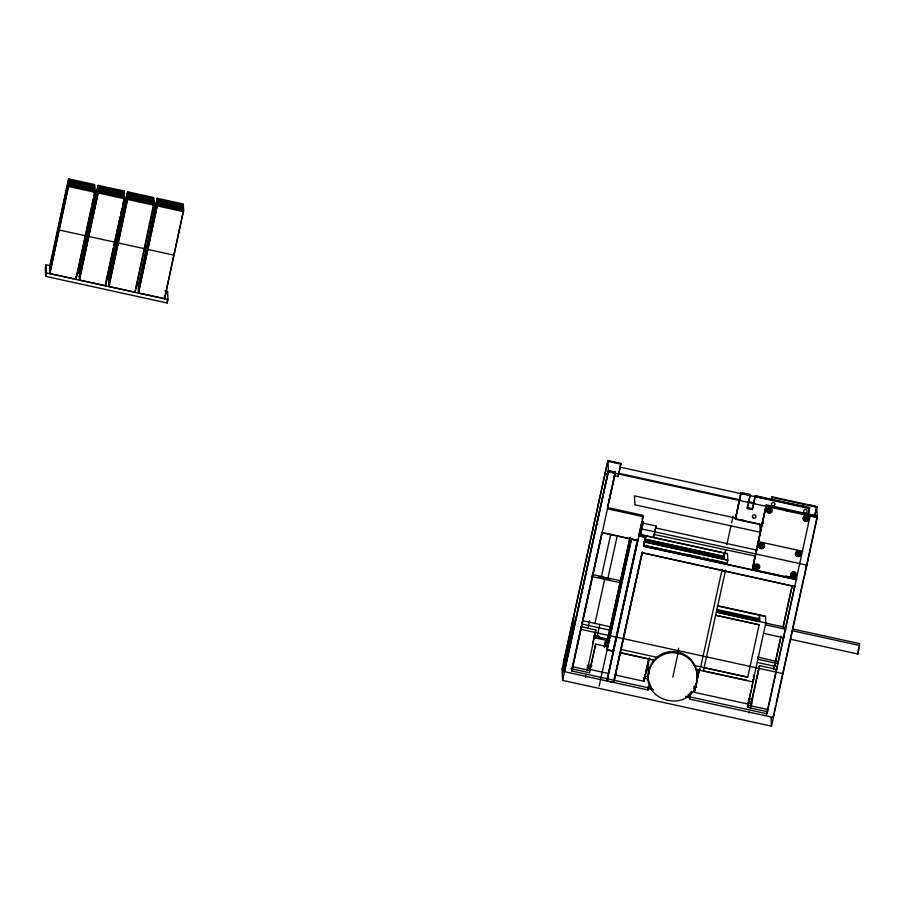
<?xml version="1.0" encoding="UTF-8"?>
<svg xmlns="http://www.w3.org/2000/svg" width="905" height="905" viewBox="0 0 905 905"><rect width="100%" height="100%" fill="white"/><g stroke="black" fill="none" stroke-linecap="round" stroke-linejoin="round"><path stroke-width="1.36" d="M749.091 712.948L749.431 712.246M750.415 708.253L759.521 665.616L776.818 669.406M771.727 717.903L772.056 717.201M608.036 673.411L590.083 669.474L595.648 644.156L606.916 646.623M620.253 466.867L618.997 472.693M595.648 644.156L590.083 669.474M639.021 534.55L641.928 521.552M642.663 524.866L642.991 523.135L656.046 525.997L654.915 531.495M754.849 569.256L752.462 568.736L755.234 555.817M654.541 532.988L654.179 534.47L755.223 556.066M762.598 521.88L762.157 523.916L762.61 521.857M762.949 523.497L763.288 522.004L763.107 522.898M695.719 685.402L694.35 692.325L748.22 704.124L749.578 697.201M585.773 675.458L585.501 677.483L585.897 676.069M648.342 675.605L649.586 669.338A24.503 24.469 -3 0 1 674.383 652.777L680.662 654.021A24.503 24.469 -3 0 1 697.246 678.784C694.18 715.583 637.392 702.868 649.519 668.128A24.503 24.469 -3 0 1 674.316 651.555L680.594 652.799A24.503 24.469 -3 0 1 697.178 677.562L696.465 681.182M640.763 532.921L640.344 535.183L641.283 531.201M654.077 534.697L653.749 536.427L654.722 532.231M649.157 657.992L643.953 681.273L614.948 674.915M699.565 669.033L694.35 692.325L696.579 682.189M586.859 670.017L587.356 667.596M750.403 706.16L759.521 665.616M642.426 525.986L643.342 521.518L642.889 523.26M756.207 551.858L758.56 540.975L758.594 541.631L802.758 551.303M762.994 523.35L763.209 522.366M642.607 525.251L641.475 530.477M655.096 530.534L655.616 527.954L756.557 550.07L756.342 550.907M756.037 552.661L757.044 547.853L756.433 550.342M749.804 696.16L750.969 690.787M806.694 565.071L806.276 567.197L806.706 565.365M642.245 526.936L641.86 528.724L640.502 528.69L806.887 565.161M646.453 669.033L643.953 681.273L648.953 658.489M756.173 552.197L755.551 555.037M50.103 265.731L46.008 264.826L45.25 268.253L45.68 276.353L167.244 302.994L168.002 299.578L167.572 291.467L164.834 290.867M45.68 276.353L46.427 272.937L46.008 264.826M68.542 178.851L68.622 180.253L94.731 185.978L94.652 184.575L68.542 178.851L49.515 267.167M68.622 180.253L49.594 268.751M94.81 187.561L94.742 186.159L68.633 180.434L49.685 270.335M68.712 182.018L49.764 271.919M93.792 196.34L94.912 189.326L68.803 183.602L49.843 273.502L75.952 279.226L95.07 192.313L94.991 190.91L68.882 185.186L49.843 273.502M91.405 207.211L75.952 279.226M91.948 204.519L93.158 198.998M98.079 185.321L79.052 273.638L98.079 185.321L124.189 191.046L123.668 195.39M124.347 194.032L124.279 192.629L98.17 186.905L79.21 276.806L98.249 188.489M98.328 190.073L98.407 191.475L124.517 197.2L124.438 195.797L98.328 190.073L79.301 278.389M98.407 191.475L79.38 279.973L105.489 285.697L124.596 198.783L124.528 197.381L98.419 191.656L79.38 279.973M123.589 193.806L124.189 191.046M105.41 284.113L120.275 216.51M120.874 213.75L122.085 208.229M124.211 198.58L122.695 205.48L124.223 198.738M115.274 239.474L118.555 224.542M119.155 221.827L120.342 216.397M120.942 213.682L122.141 208.241M127.616 191.792L108.577 280.109L127.616 191.792L153.726 197.516L153.805 198.919L127.696 193.195M127.696 193.376L108.668 281.693L127.696 193.376L153.805 199.1L153.273 203.263M108.747 283.276L127.786 194.96L108.838 284.86M135.026 292.168L153.974 202.268L127.865 196.543L108.917 286.444L135.026 292.168L154.133 205.254L154.065 203.851L127.956 198.127L108.917 286.444M153.284 203.444L153.895 200.684L127.775 194.779M153.364 204.847L153.895 200.684M153.375 205.028L153.974 202.268M157.153 198.263L157.221 199.666L183.33 205.39L183.263 203.987L157.153 198.263L138.114 286.58M157.221 199.666L138.205 288.163M183.421 206.974L183.342 205.571L157.232 199.847L138.284 289.747M157.323 201.43L138.363 291.331L157.402 203.014L183.511 208.738L183.591 210.141L164.563 298.639L138.454 292.915L157.493 204.609L183.591 210.322L164.563 298.639M138.454 292.915L157.493 204.609M167.063 293.752L167.572 291.467M771.049 500.476L771.875 496.732L816.717 506.562L817.339 517.196L771.49 726.149L562.627 680.379L562.028 669.18L607.889 460.588L620.909 463.439L618.228 476.528L614.314 475.668M563.962 660.854L607.911 460.95L614.767 462.455M568.057 648.704L573.872 622.267M564.471 670.367L608.42 470.464L615.287 472.342L607.775 506.529M564.482 670.729L608.432 470.838L615.287 472.342M562.627 680.379L608.465 471.426L615.343 473.292M571.621 670.492L573.747 660.831M574.347 658.082L575.569 652.562M576.168 649.801L601.033 536.722M601.339 535.353L601.916 532.694M607.719 506.302L608.262 503.825M608.556 502.501L611.757 487.931M612.346 485.284L613.794 478.666M614.088 477.342L615.264 471.969M571.643 670.865L602.176 531.993M564.946 668.195L564.777 665.039L564.539 671.691L648.003 689.983L648.489 687.811L571.87 671.024L615.321 472.93M618.794 473.089L618.228 476.528M620.31 466.199L620.909 463.439M587.945 628.636L589.664 620.819M601.259 577.435L610.592 534.991M594.97 623.432L604.664 579.336L604.597 578.159L599.099 576.666L603.149 577.266M607.787 578.861L617.12 536.416M589.551 670.526L590.026 668.354L587.356 667.766M599.823 624.405L597.243 636.136L594.653 635.808M590.026 668.354L589.664 672.766L570.976 668.671M604.269 646.962L606.067 638.749L599.223 637.244M604.653 647.132L606.067 638.749M629.914 537.887L606.746 643.263L607.097 649.982L613.002 651.272L636.6 543.6M607.832 646.272L607.504 640.118L630.072 537.525M607.674 643.195L610.513 630.299L582.017 624.054M599.144 686.16L631.464 539.165L636.973 540.376M606.95 679.678L637.787 539.425M642.199 519.368L642.788 516.687M607.3 679.259L637.833 540.387L602.21 532.581L637.855 540.738L637.81 539.799M643.15 516.653L607.515 508.836L607.447 507.547L643.082 515.352L643.15 516.653L607.017 681.001L613.873 682.506L642.301 552.763L794.997 586.587L642.301 552.763M614.11 679.802L626.249 624.597M626.848 621.837L628.07 616.316M628.67 613.556L642.018 552.831M643.84 544.55L645.661 536.269L638.817 534.765M614.133 680.164L642.346 551.812M643.862 544.923L645.661 536.269M796.502 579.743L643.828 546.292L645.717 537.231L638.862 535.726M647.89 676.601L647.482 680.13L647.89 676.601L645.163 676.001M648.003 689.983L648.41 686.442L651.034 687.019M672.788 677.189L678.603 650.752L678.467 648.229M773.311 715.798L773.402 717.461L689.938 699.169L690.334 695.64L687.721 695.063M689.938 699.169L690.334 695.64M722.699 559.256L724.057 553.091L639.745 534.617M723.378 557.921L644.575 540.308M723.378 558.102L644.586 540.489M697.144 679.666L699.361 669.53M723.525 559.177L723.367 556.19L644.496 538.905M724.158 556.733L725.652 549.969M726.839 544.561L731.002 525.613M731.602 522.909L733.095 516.144M722.145 569.392L700.764 666.646M723.695 562.344L723.638 562.955L643.41 545.364M808.414 513.983L809.545 507.592L755.2 495.68L752.338 508.678L747.281 507.569L750.143 494.571L741.025 492.569L735.437 519.198L762.564 525.149M735.437 519.198L741.025 492.569M703.434 670.809L725.572 570.139M726.919 564.369L727.801 560.003L644.145 541.665M738.751 519.436L735.414 518.712L741.048 493.067L750.188 495.567L747.326 508.565L752.394 509.673L755.256 496.675L765.042 498.587L755.2 495.68M755.03 555.885L752.496 569.392L796.649 579.064M756.184 550.602L766.264 504.786L817.26 515.929L806.864 564.799M752.349 570.071L766.264 504.786M771.365 499.911L771.875 496.732M693.977 665.424L747.722 677.2L759.171 624.778L715.651 615.242L759.171 624.778M767.825 711.805L747.802 707.416L748.152 703.004L752.168 703.875M695.413 669.327L752.87 681.918L765.845 622.934L765.483 616.215L717.439 605.694M747.802 707.416L748.152 703.004M756.795 678.399L759.51 666.08M803.188 506.891L803.697 503.712M773.82 668.987L781.038 636.158M783.153 626.532L792.158 585.58M799.058 554.188L799.658 551.462M773.843 669.361L781.004 636.758M783.176 626.894L792.18 585.954M799.081 554.561L799.681 551.824M808.086 514.221L809.545 507.592M808.097 514.787L809.568 508.09L765.03 498.327M766.478 714.667L794.771 585.988M690.413 696.997L767.033 713.785L810.416 514.459L810.45 515.183L766.297 505.499L758.548 540.749L758.514 540.025M814.896 514.843L816.717 506.562M814.636 516.891L816.74 506.924L809.862 505.058M773.334 716.172L773.798 713.626M774.114 712.654L775.585 705.934M776.173 703.253L782.949 671.985L783.017 673.275M783.278 670.978L803.81 577.571M806.513 565.252L804.16 577.119M858.845 647.301L857.883 654.021L790.993 639.36M857.883 654.021L859.648 643.659L792.757 628.998M654.609 532.83L654.903 531.382M646.69 667.935L647.177 665.763M697.099 678.976L699.079 670.232M755.833 553.159L756.139 551.631M641.113 532.083L641.555 529.968M647.414 664.677L648.093 661.691M756.026 552.322L756.195 551.552M755.664 554.346L754.646 558.804M751.682 687.529L752.36 684.542M592.537 643.772L593.748 638.466M755.494 555.116L755.155 556.53M594.246 636.328L594.755 634.201M587.402 669.858L595.92 630.05L581.236 626.633M641.045 532.242L640.74 533.464M655.695 527.332L656.046 525.997M752.949 682.031L753.786 678.807L748.22 704.124M647.833 663.41L648.466 660.786M649.394 658.421L647.901 664.632L648.783 673.467M594.992 633.217L595.875 629.846M693.671 688.411L695.934 683.829M688.886 694.361L691.42 691.488M743.107 493.519L750.143 494.571M747.27 508.203L751.455 508.983M759.781 524.052L744.498 520.839M741.399 519.877L743.74 520.375M593.997 635.819C600.988 635.638 600.117 639.62 593.691 637.188M743.752 520.692L740.279 519.855M604.597 578.159L610.072 579.064L605.988 577.888M98.159 186.724L124.268 192.448M68.701 181.837L94.821 187.742L94.901 189.145L68.791 183.421M98.238 188.308L124.358 194.213L124.438 195.616L98.328 189.892M157.312 201.249L183.432 207.155L183.5 208.557L157.391 202.833M127.854 196.362L153.963 202.087M68.871 185.005L94.98 190.729M127.944 197.946L154.054 203.67M157.481 204.417L183.591 210.141M68.961 186.588L95.07 192.313M98.487 193.059L124.596 198.783M128.024 199.53L154.133 205.254M157.561 206.001L183.67 211.725M106.1 277.993L108.838 278.593M136.157 284.577L138.884 285.177M46.427 272.937L168.002 299.578M607.934 461.267L620.954 464.129M771.908 497.422L816.751 507.241M741.071 493.564L750.188 495.567M755.256 496.675L809.602 508.576M619.54 467.014L742.247 493.904M749.136 495.408L754.657 496.619M810.428 514.798L817.283 516.291M618.194 473.145L739.521 499.73M747.802 501.551L754.691 503.056M810.484 515.692L817.351 517.558L608.488 471.788L607.889 460.588M607.922 473.96L605.185 473.349L607.809 474.243M762.383 522.83L763.073 523.09M736.557 518.282L634.416 495.827L634.891 504.798L760.211 532.264L759.804 524.549M640.74 534.561L727.462 553.566L727.812 560.274L643.851 541.88M645.684 536.642L638.828 535.138L638.885 536.077L645.717 537.231M644.428 539.233L696.103 550.557M698.818 551.156L721.941 556.213M686.986 554.301L692.416 555.489M695.142 556.089L700.583 557.276M703.298 557.876L708.739 559.064M711.454 559.663L722.337 562.05M785.608 575.999L791.106 577.198M793.866 577.797L796.615 578.408M644.756 545.387L700.504 557.604M703.23 558.204L708.672 559.392M711.387 559.991L727.054 563.419M796.479 579.381L643.828 546.292M604.551 577.198L592.323 574.517L592.436 576.655L620.061 582.707M607.255 577.797L620.796 580.761M717.439 605.965L765.494 616.497M716.692 609.382L758.842 618.624L759.6 615.208L759.929 621.362L716.409 611.825L765.845 622.934M716.76 610.784L758.922 620.027M716.771 610.977L758.933 620.208M718.208 612.674L757.643 621.316M765.347 622.991L785.913 627.493M765.449 624.857L786.015 629.36M792.859 630.864L859.75 645.525M763.582 633.353L784.149 637.867M757.723 657.019L778.357 661.894M582.741 620.751L610.366 626.803M757.428 659.168L777.271 663.523M757.609 662.528L777.452 666.872M581.021 629.371L783.04 673.637M606.112 639.518L598.239 637.595M607.504 640.118L609.868 640.638M593.816 637.584L606.158 640.288M620.547 649.338L657.268 657.381M612.979 650.989L607.085 649.7L630.695 542.31L630.502 538.611M619.857 652.494L654.247 660.039M696.047 669.191L700.018 670.062L699.938 668.659M704.803 671.114L746.953 680.345M619.88 652.777L654.258 660.311M693.92 686.691L696.658 687.291M748.65 698.683L752.756 699.576M587.798 664.96L591.915 665.865M587.209 665.582L591.316 666.487M643.308 677.879L647.414 678.773M748.175 700.855L752.281 701.76M572.786 666.793L590.15 670.594M747.677 705.176L768.3 709.633M562.028 669.18L564.777 669.779M648.602 688.139L651.351 688.75M685.707 696.273L688.456 696.873M647.935 688.615L653.342 689.802M685.809 696.918L689.859 697.812M747.259 507.92L748.808 508.395M597.334 635.876L599.562 636.645L597.062 636.023M650.989 687.155L648.693 680.764M651.657 688.151L652.98 690.13M647.991 669.802L649.077 673.478M809.523 551.564L809.579 552.48M807.305 517.898L807.339 518.678A1.403 1.403 0 0 1 805.031 519.413A1.403 1.403 0 0 1 805.552 517.038A1.403 1.403 0 0 1 807.339 518.678M806.231 516.235L806.276 517.004M805.631 518.972L805.676 519.742M804.602 518.079L804.556 517.298A1.403 1.403 0 0 0 805.993 519.006A1.403 1.403 0 0 0 807.271 517.174M799.477 552.616L799.522 553.555A1.403 1.403 0 0 1 797.203 554.29A1.403 1.403 0 0 1 797.724 551.926A1.403 1.403 0 0 1 799.522 553.555M797.803 553.679L797.848 554.629M791.117 510.94L791.162 511.676L785.676 510.477L785.642 509.741M770.732 509.888L770.777 510.658A1.403 1.403 0 0 1 768.458 511.393A1.403 1.403 0 0 1 768.979 509.029A1.403 1.403 0 0 1 770.777 510.658M769.657 508.225L769.702 508.995M769.058 510.952L769.103 511.732M767.994 509.289L768.028 510.058M773.809 714L773.866 714.916M771.049 717.744L771.49 726.149M761.229 545.67L761.286 546.609M760.166 543.995L760.211 544.946M758.831 618.341L759.012 621.792M753.446 675.141L753.605 678.218M752.756 679.678L752.87 681.918M747.722 677.2L704.203 667.675M724.057 553.091L724.373 559.245M648.41 686.442L648.489 687.811M614.744 462.093L614.778 462.772M612.911 649.586L613.002 651.272M573.6 617.029L574.166 627.866M564.437 658.682L564.177 664.96L563.939 660.48M564.958 668.557L564.992 669.146M174.043 253.785L174.111 255.187L148.001 249.463L147.934 248.061M167.097 300.29L167.244 302.994M164.405 295.652L164.472 297.055M144.506 247.314L144.585 248.705L118.476 242.993L118.397 241.59M105.489 285.697L114.969 240.843L115.048 242.235L88.939 236.522L88.86 235.119M85.432 234.361L85.511 235.764L59.402 230.051L59.323 228.648M75.794 276.24L75.873 277.643M768.481 506.359A2.806 2.806 0 0 1 769.929 506.302M770.732 508.972A1.403 1.403 0 0 1 769.397 510.431A1.403 1.403 0 0 1 767.926 509.096M770.517 508.282A1.403 1.403 0 0 1 770.664 508.61M768.469 506.2A2.806 2.806 0 0 1 770.608 506.381M805.778 514.244A2.806 2.806 0 0 1 807.192 514.56M807.271 517.355A1.403 1.403 0 0 1 804.5 517.117M804.896 516.653A1.403 1.403 0 0 1 805.507 516.269M806.581 516.359A1.403 1.403 0 0 1 806.875 516.563M770.698 509.164A1.403 1.403 0 0 1 769.239 510.986A1.403 1.403 0 0 1 768.119 508.949M768.933 508.248A1.403 1.403 0 0 1 770.54 508.836M757.938 565.105A1.403 1.403 0 0 1 758.028 567.084A1.403 1.403 0 0 1 756.048 567.175A1.403 1.403 0 0 1 755.958 565.195M794.737 573.397A1.403 1.403 0 0 1 794.42 575.263A1.403 1.403 0 0 1 792.531 575.094A1.403 1.403 0 0 1 792.52 573.204M799.285 551.552A1.403 1.403 0 0 1 798.527 553.645A1.403 1.403 0 0 1 796.705 552.378M762.938 544.233A1.403 1.403 0 0 1 761.591 545.704A1.403 1.403 0 0 1 760.132 544.369M762.768 544.493A1.403 1.403 0 0 1 762.44 546.349A1.403 1.403 0 0 1 760.551 546.19A1.403 1.403 0 0 1 760.551 544.301M758.345 565.24A1.403 1.403 0 0 1 756.829 566.7A1.403 1.403 0 0 1 755.573 565.003M794.918 573.25A1.403 1.403 0 0 1 793.583 574.72A1.403 1.403 0 0 1 792.113 573.385M563.136 670.503L562.876 672.528L573.25 624.88L563.136 670.503M752.983 517.807A1.753 1.753 0 0 0 755.879 516.891A1.753 1.753 0 0 0 753.627 514.843A1.753 1.753 0 0 0 752.983 517.807M772.033 505.488A1.753 1.753 0 0 0 774.929 504.571A1.753 1.753 0 0 0 772.678 502.524A1.753 1.753 0 0 0 772.033 505.488M804.24 512.547A1.753 1.753 0 0 0 807.136 511.63A1.753 1.753 0 0 0 804.884 509.583A1.753 1.753 0 0 0 804.24 512.547M791.694 576.768A2.806 2.806 0 0 0 796.332 575.297A2.806 2.806 0 0 0 792.735 572.028A2.806 2.806 0 0 0 791.694 576.768M792.644 575.727A1.403 1.403 0 0 0 794.963 574.992A1.403 1.403 0 0 0 793.165 573.363A1.403 1.403 0 0 0 792.644 575.727M791.705 576.881A2.806 2.806 0 0 0 796.332 575.41A2.806 2.806 0 0 0 792.746 572.13A2.806 2.806 0 0 0 791.705 576.881M796.287 555.874A2.806 2.806 0 0 0 800.925 554.403A2.806 2.806 0 0 0 797.328 551.134A2.806 2.806 0 0 0 796.287 555.874M797.237 554.833A1.403 1.403 0 0 0 799.556 554.098A1.403 1.403 0 0 0 797.758 552.469A1.403 1.403 0 0 0 797.237 554.833M759.725 547.864A2.806 2.806 0 0 0 764.352 546.394A2.806 2.806 0 0 0 760.766 543.113A2.806 2.806 0 0 0 759.725 547.864M760.664 546.824A1.403 1.403 0 0 0 762.983 546.088A1.403 1.403 0 0 0 761.184 544.459A1.403 1.403 0 0 0 760.664 546.824M759.725 547.966A2.806 2.806 0 0 0 764.363 546.496A2.806 2.806 0 0 0 760.766 543.226A2.806 2.806 0 0 0 759.725 547.966M755.132 568.86A2.806 2.806 0 0 0 759.77 567.39A2.806 2.806 0 0 0 756.173 564.12A2.806 2.806 0 0 0 755.132 568.86M756.071 567.718A1.403 1.403 0 0 0 758.39 566.983A1.403 1.403 0 0 0 756.591 565.342A1.403 1.403 0 0 0 756.071 567.718M767.519 512.547A2.806 2.806 0 0 0 772.146 511.076A2.806 2.806 0 0 0 768.56 507.796A2.806 2.806 0 0 0 767.519 512.547M804.081 520.556A2.806 2.806 0 0 0 808.719 519.085A2.806 2.806 0 0 0 805.133 515.816A2.806 2.806 0 0 0 804.081 520.556M804.081 520.443A2.806 2.806 0 0 0 808.708 518.972A2.806 2.806 0 0 0 805.122 515.703A2.806 2.806 0 0 0 804.081 520.443"/></g></svg>
